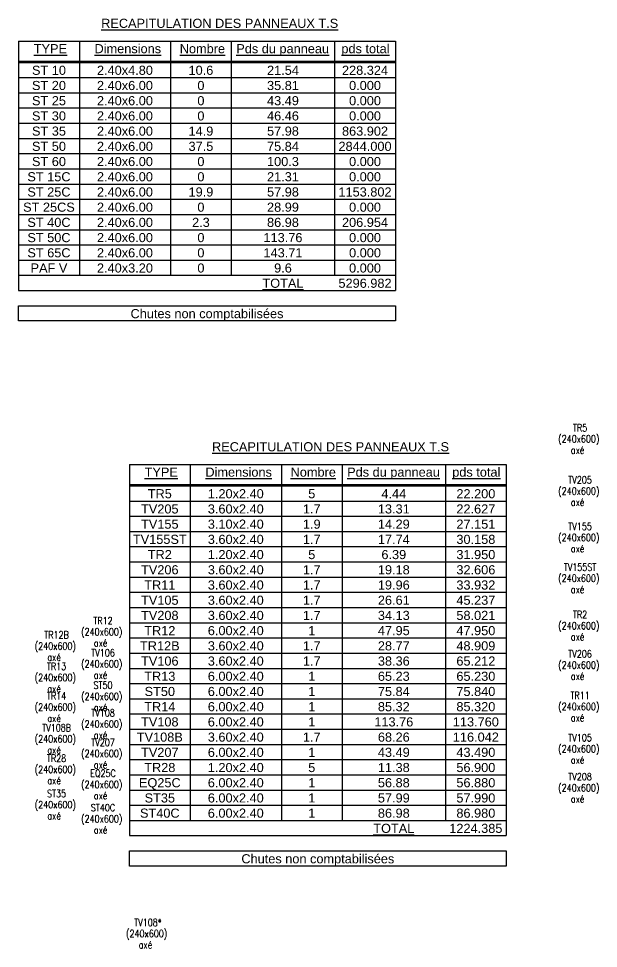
# Model space of a CAD drawing. Header units: centimetres. Extents: x -10131 to -1126, y -3702 to 2404.
# Drawn here: x -10131 to -9177, y -262 to 1266 of the extents above; entities that cross this region are included whole.
import ezdxf
from ezdxf.enums import TextEntityAlignment as Align

# ---------------------------------------------------------------- set-up
doc = ezdxf.new("R2010")
doc.units = ezdxf.units.CM
doc.header["$MEASUREMENT"] = 0
for name, color, linetype in [('0101_HOZ_CHARG', 32, 'Continuous'), ('STR_TS_TXT', 7, 'Continuous'), ('STR_TXT', 102, 'Continuous')]:
    doc.layers.add(name, color=color, linetype=linetype)
doc.styles.add('Table', font='ARIAL.TTF')
doc.styles.add('TEXTE TS', font='romans.shx', dxfattribs={"width": 0.7, "oblique": 15})

# ---------------------------------------------------------------- blocks, each defined once
blk = doc.blocks.new('TStable')
at = {"layer": 'STR_TXT', "lineweight": 30}
for points in [[(0, 0), (0, -4.1)], [(0, 0), (6.2, 0)], [(6.2, 0), (6.2, -4.1)], [(0, -0.33), (6.2, -0.33)], [(0, -0.35), (6.2, -0.35)], [(0, -3.85), (6.2, -3.85)], [(0, -4.1), (6.2, -4.1)]]:
    blk.add_lwpolyline(points, dxfattribs=at)
at = {"layer": 'STR_TXT'}
for points in [[(1, 0), (1, -3.85)], [(2.5, 0), (2.5, -3.85)], [(3.5, 0), (3.5, -3.85)], [(5.2, 0), (5.2, -3.85)], [(0, -0.6), (6.2, -0.6)], [(0, -0.85), (6.2, -0.85)], [(0, -1.1), (6.2, -1.1)], [(0, -1.35), (6.2, -1.35)], [(0, -1.6), (6.2, -1.6)], [(0, -1.85), (6.2, -1.85)], [(0, -2.1), (6.2, -2.1)], [(0, -2.35), (6.2, -2.35)], [(0, -2.6), (6.2, -2.6)], [(0, -2.85), (6.2, -2.85)], [(0, -3.1), (6.2, -3.1)], [(0, -3.35), (6.2, -3.35)], [(0, -3.6), (6.2, -3.6)]]:
    blk.add_lwpolyline(points, dxfattribs=at)
at = {"layer": 'STR_TXT', "lineweight": 30}
blk.add_lwpolyline([(0, -4.35), (6.2, -4.35), (6.2, -4.6), (0, -4.6)], close=True, dxfattribs=at)
at = {"layer": 'STR_TXT', "style": 'Table'}
for s, p in [('%%URECAPITULATION DES PANNEAUX T.S', (1.359, 0.217)), ('%%UTYPE', (0.25, -0.2)), ('%%UDimensions', (1.25, -0.2)), ('%%UNombre', (2.652, -0.2)), ('%%UPds du panneau', (3.582, -0.2)), ('%%Upds total', (5.311, -0.2))]:
    blk.add_text(s, height=0.15, dxfattribs=at).set_placement(p)
for s, p in [('ST 10', (0.5, -0.6)), ('2.40x4.80', (1.75, -0.6)), ('21.54', (4.35, -0.6)), ('ST 20', (0.5, -0.85)), ('2.40x6.00', (1.75, -0.85)), ('35.81', (4.35, -0.85)), ('ST 25', (0.5, -1.1)), ('2.40x6.00', (1.75, -1.1)), ('43.49', (4.35, -1.1)), ('ST 30', (0.5, -1.35)), ('2.40x6.00', (1.75, -1.35)), ('46.46', (4.35, -1.35)), ('ST 35', (0.5, -1.6)), ('2.40x6.00', (1.75, -1.6)), ('57.98', (4.35, -1.6)), ('ST 50', (0.5, -1.85)), ('2.40x6.00', (1.75, -1.85)), ('75.84', (4.35, -1.85)), ('ST 60', (0.5, -2.1)), ('2.40x6.00', (1.75, -2.1)), ('100.3', (4.35, -2.1)), ('ST 15C', (0.5, -2.35)), ('2.40x6.00', (1.75, -2.35)), ('21.31', (4.35, -2.35)), ('ST 25C', (0.5, -2.6)), ('2.40x6.00', (1.75, -2.6)), ('57.98', (4.35, -2.6)), ('ST 25CS', (0.5, -2.85)), ('2.40x6.00', (1.75, -2.85)), ('28.99', (4.35, -2.85)), ('ST 40C', (0.5, -3.1)), ('2.40x6.00', (1.75, -3.1)), ('86.98', (4.35, -3.1)), ('ST 50C', (0.5, -3.35)), ('2.40x6.00', (1.75, -3.35)), ('113.76', (4.35, -3.35)), ('ST 65C', (0.5, -3.6)), ('2.40x6.00', (1.75, -3.6)), ('143.71', (4.35, -3.6)), ('PAF V', (0.5, -3.85)), ('2.40x3.20', (1.75, -3.85)), ('9.6', (4.35, -3.85)), ('%%UTOTAL', (4.35, -4.1)), ('Chutes non comptabilisées', (3.1, -4.6))]:
    blk.add_text(s, height=0.15, dxfattribs=at).set_placement(p, align=Align.BOTTOM_CENTER)
for tag, p in [('ST10N', (3, -0.6)), ('ST10W', (5.7, -0.6)), ('ST20N', (3, -0.85)), ('ST20W', (5.7, -0.85)), ('ST25N', (3, -1.1)), ('ST25W', (5.7, -1.1)), ('ST30N', (3, -1.35)), ('ST30W', (5.7, -1.35)), ('ST35N', (3, -1.6)), ('ST35W', (5.7, -1.6)), ('ST50N', (3, -1.85)), ('ST50W', (5.7, -1.85)), ('ST60N', (3, -2.1)), ('ST60W', (5.7, -2.1)), ('ST15CN', (3, -2.35)), ('ST15CW', (5.7, -2.35)), ('ST25CN', (3, -2.6)), ('ST25CW', (5.7, -2.6)), ('ST25CSN', (3, -2.85)), ('ST25CSW', (5.7, -2.85)), ('ST40CN', (3, -3.1)), ('ST40CW', (5.7, -3.1)), ('ST50CN', (3, -3.35)), ('ST50CW', (5.7, -3.35)), ('ST65CN', (3, -3.6)), ('ST65CW', (5.7, -3.6)), ('PAFVN', (3, -3.85)), ('PAFVW', (5.7, -3.85)), ('TOTW', (5.7, -4.1))]:
    blk.add_attdef(tag, text='', height=0.15, dxfattribs=at).set_placement(p, align=Align.BOTTOM_CENTER)
blk = doc.blocks.new('TSMartinique')
at = {"layer": 'STR_TXT', "lineweight": 30}
for points in [[(0, 0), (0, -6.1)], [(0, 0), (6.2, 0)], [(6.2, 0), (6.2, -6.1)], [(0, -0.33), (6.2, -0.33)], [(0, -0.35), (6.2, -0.35)], [(0, -3.85), (6.2, -3.85)], [(0, -4.1), (6.2, -4.1)], [(0, -4.35), (6.2, -4.35)], [(0, -4.6), (6.2, -4.6)], [(0, -4.85), (6.2, -4.85)], [(0, -5.1), (6.2, -5.1)], [(0, -5.35), (6.2, -5.35)], [(0, -5.6), (6.2, -5.6)], [(0, -5.85), (6.2, -5.85)], [(0, -6.1), (6.2, -6.1)]]:
    blk.add_lwpolyline(points, dxfattribs=at)
at = {"layer": 'STR_TXT'}
for points in [[(1, 0), (1, -5.85)], [(2.5, 0), (2.5, -5.85)], [(3.5, 0), (3.5, -5.85)], [(5.2, 0), (5.2, -5.85)], [(0, -0.6), (6.2, -0.6)], [(0, -0.85), (6.2, -0.85)], [(0, -1.1), (6.2, -1.1)], [(0, -1.35), (6.2, -1.35)], [(0, -1.6), (6.2, -1.6)], [(0, -1.85), (6.2, -1.85)], [(0, -2.1), (6.2, -2.1)], [(0, -2.35), (6.2, -2.35)], [(0, -2.6), (6.2, -2.6)], [(0, -2.85), (6.2, -2.85)], [(0, -3.1), (6.2, -3.1)], [(0, -3.35), (6.2, -3.35)], [(0, -3.6), (6.2, -3.6)]]:
    blk.add_lwpolyline(points, dxfattribs=at)
at = {"layer": 'STR_TXT', "lineweight": 30}
blk.add_lwpolyline([(0, -6.35), (6.2, -6.35), (6.2, -6.6), (0, -6.6)], close=True, dxfattribs=at)
at = {"layer": 'STR_TXT', "style": 'Table'}
for s, p in [('%%URECAPITULATION DES PANNEAUX T.S', (1.359, 0.217)), ('%%UTYPE', (0.25, -0.2)), ('%%UDimensions', (1.25, -0.2)), ('%%UNombre', (2.652, -0.2)), ('%%UPds du panneau', (3.582, -0.2)), ('%%Upds total', (5.311, -0.2))]:
    blk.add_text(s, height=0.15, dxfattribs=at).set_placement(p)
for s, p in [('TR5', (0.5, -0.6)), ('1.20x2.40', (1.75, -0.6)), ('4.44', (4.35, -0.6)), ('TV205', (0.5, -0.85)), ('3.60x2.40', (1.75, -0.85)), ('13.31', (4.35, -0.85)), ('TV155', (0.5, -1.1)), ('3.10x2.40', (1.75, -1.1)), ('14.29', (4.35, -1.1)), ('TV155ST', (0.5, -1.35)), ('3.60x2.40', (1.75, -1.35)), ('17.74', (4.35, -1.35)), ('TR2', (0.5, -1.6)), ('1.20x2.40', (1.75, -1.6)), ('6.39', (4.35, -1.6)), ('TV206', (0.5, -1.85)), ('3.60x2.40', (1.75, -1.85)), ('19.18', (4.35, -1.85)), ('TR11', (0.5, -2.1)), ('3.60x2.40', (1.75, -2.1)), ('19.96', (4.35, -2.1)), ('TV105', (0.5, -2.35)), ('3.60x2.40', (1.75, -2.35)), ('26.61', (4.35, -2.35)), ('TV208', (0.5, -2.6)), ('3.60x2.40', (1.75, -2.6)), ('34.13', (4.35, -2.6)), ('TR12', (0.5, -2.85)), ('6.00x2.40', (1.75, -2.85)), ('47.95', (4.35, -2.85)), ('TR12B', (0.5, -3.1)), ('3.60x2.40', (1.75, -3.1)), ('28.77', (4.35, -3.1)), ('TV106', (0.5, -3.35)), ('3.60x2.40', (1.75, -3.35)), ('38.36', (4.35, -3.35)), ('TR13', (0.5, -3.6)), ('6.00x2.40', (1.75, -3.6)), ('65.23', (4.35, -3.6)), ('ST50', (0.5, -3.85)), ('6.00x2.40', (1.75, -3.85)), ('75.84', (4.35, -3.85)), ('TR14', (0.5, -4.1)), ('6.00x2.40', (1.75, -4.1)), ('85.32', (4.35, -4.1)), ('TV108', (0.5, -4.35)), ('6.00x2.40', (1.75, -4.35)), ('113.76', (4.35, -4.35)), ('TV108B', (0.5, -4.6)), ('3.60x2.40', (1.75, -4.6)), ('68.26', (4.35, -4.6)), ('TV207', (0.5, -4.85)), ('6.00x2.40', (1.75, -4.85)), ('43.49', (4.35, -4.85)), ('TR28', (0.5, -5.1)), ('1.20x2.40', (1.75, -5.1)), ('11.38', (4.35, -5.1)), ('EQ25C', (0.5, -5.35)), ('6.00x2.40', (1.75, -5.35)), ('56.88', (4.35, -5.35)), ('ST35', (0.5, -5.6)), ('6.00x2.40', (1.75, -5.6)), ('57.99', (4.35, -5.6)), ('ST40C', (0.5, -5.85)), ('6.00x2.40', (1.75, -5.85)), ('86.98', (4.35, -5.85)), ('%%UTOTAL', (4.35, -6.1)), ('Chutes non comptabilisées', (3.1, -6.6))]:
    blk.add_text(s, height=0.15, dxfattribs=at).set_placement(p, align=Align.BOTTOM_CENTER)
for tag, p in [('TR5N', (3, -0.6)), ('TR5W', (5.7, -0.6)), ('TV205N', (3, -0.85)), ('TV205W', (5.7, -0.85)), ('TV155N', (3, -1.1)), ('TV155W', (5.7, -1.1)), ('TV155STN', (3, -1.35)), ('TV155STW', (5.7, -1.35)), ('TR2N', (3, -1.6)), ('TR2W', (5.7, -1.6)), ('TV206N', (3, -1.85)), ('TV206W', (5.7, -1.85)), ('TR11N', (3, -2.1)), ('TR11W', (5.7, -2.1)), ('TV105N', (3, -2.35)), ('TV105W', (5.7, -2.35)), ('TV208N', (3, -2.6)), ('TV208W', (5.7, -2.6)), ('TR12N', (3, -2.85)), ('TR12W', (5.7, -2.85)), ('TR12BN', (3, -3.1)), ('TR12BW', (5.7, -3.1)), ('TV106N', (3, -3.35)), ('TV106W', (5.7, -3.35)), ('TR13N', (3, -3.6)), ('TR13W', (5.7, -3.6)), ('ST50N', (3, -3.85)), ('ST50W', (5.7, -3.85)), ('TR14N', (3, -4.1)), ('TR14W', (5.7, -4.1)), ('TV108N', (3, -4.35)), ('TV108W', (5.7, -4.35)), ('TV108BN', (3, -4.6)), ('TV108BW', (5.7, -4.6)), ('TV207N', (3, -4.85)), ('TV207W', (5.7, -4.85)), ('TR28N', (3, -5.1)), ('TR28W', (5.7, -5.1)), ('EQ25CN', (3, -5.35)), ('EQ25CW', (5.7, -5.35)), ('ST35N', (3, -5.6)), ('ST35W', (5.7, -5.6)), ('ST40CN', (3, -5.85)), ('ST40CW', (5.7, -5.85)), ('TOTW', (5.7, -6.1))]:
    blk.add_attdef(tag, text='', height=0.15, dxfattribs=at).set_placement(p, align=Align.BOTTOM_CENTER)
blk = doc.blocks.new('mrega')
at = {"style": 'TEXTE TS', "width": 0.8}
for tag, p in [('ST10', (14.5, 0)), ('DIM', (14.5, -16)), ('NOTE', (14.5, -32))]:
    blk.add_attdef(tag, text='', height=10, dxfattribs=at).set_placement(p, align=Align.CENTER)

msp = doc.modelspace()

# ---------------------------------------------------------------- block references
at = {"layer": '0101_HOZ_CHARG', "xscale": 100, "yscale": 100, "zscale": 100}
msp.add_blockref('TSMartinique', (-9948.36, 533.3), dxfattribs=at).add_auto_attribs({'TOTW': '1224.385', 'ST50W': '75.840', 'TR13W': '65.230', 'TV106W': '65.212', 'TR12BW': '48.909', 'TR12W': '47.950', 'TV208W': '58.021', 'TV105W': '45.237', 'TR11W': '33.932', 'TV206W': '32.606', 'TR2W': '31.950', 'TV155STW': '30.158', 'TV155W': '27.151', 'TV205W': '22.627', 'TR5W': '22.200', 'ST50N': '1', 'TR13N': '1', 'TV106N': '1.7', 'TR12BN': '1.7', 'TR12N': '1', 'TV208N': '1.7', 'TV105N': '1.7', 'TR11N': '1.7', 'TV206N': '1.7', 'TR2N': '5', 'TV155STN': '1.7', 'TV155N': '1.9', 'TV205N': '1.7', 'TR5N': '5', 'TR14W': '85.320', 'TR14N': '1', 'TV108W': '113.760', 'TV108N': '1', 'TV108BW': '116.042', 'TV108BN': '1.7', 'TV207W': '43.490', 'TV207N': '1', 'TR28W': '56.900', 'TR28N': '5', 'EQ25CW': '56.880', 'EQ25CN': '1', 'ST35W': '57.990', 'ST35N': '1', 'ST40CW': '86.980', 'ST40CN': '1'})
at = {"layer": 'STR_TS_TXT'}
ref = msp.add_blockref('mrega', (-9223.97, 584.46), dxfattribs=dict(at, xscale=1.199999999999272, yscale=1.200000000000728, zscale=1.2))
ref.add_attrib('NOTE', 'axé', dxfattribs={"layer": '0', "height": 12, "style": 'TEXTE TS', "width": 0.8}).set_placement((-9210.92, 551.05), align=Align.CENTER)
ref.add_attrib('ST10', 'TR5', dxfattribs={"layer": '0', "height": 12, "style": 'TEXTE TS', "width": 0.8}).set_placement((-9206.9, 587.7), align=Align.CENTER)
ref.add_attrib('DIM', '(240x600)', dxfattribs={"layer": '0', "height": 12, "style": 'TEXTE TS', "width": 0.8}).set_placement((-9208.99, 569.39), align=Align.CENTER)
ref = msp.add_blockref('mrega', (-9223.97, 498.76), dxfattribs=dict(at, xscale=1.199999999999272, yscale=1.200000000000728, zscale=1.2))
ref.add_attrib('NOTE', 'axé', dxfattribs={"layer": '0', "height": 12, "style": 'TEXTE TS', "width": 0.8}).set_placement((-9210.92, 465.35), align=Align.CENTER)
ref.add_attrib('ST10', 'TV205', dxfattribs={"layer": '0', "height": 12, "style": 'TEXTE TS', "width": 0.8}).set_placement((-9206.9, 502), align=Align.CENTER)
ref.add_attrib('DIM', '(240x600)', dxfattribs={"layer": '0', "height": 12, "style": 'TEXTE TS', "width": 0.8}).set_placement((-9208.99, 483.68), align=Align.CENTER)
ref = msp.add_blockref('mrega', (-9223.97, 422.41), dxfattribs=dict(at, xscale=1.199999999999272, yscale=1.200000000000728, zscale=1.2))
ref.add_attrib('NOTE', 'axé', dxfattribs={"layer": '0', "height": 12, "style": 'TEXTE TS', "width": 0.8}).set_placement((-9210.92, 388.99), align=Align.CENTER)
ref.add_attrib('ST10', 'TV155', dxfattribs={"layer": '0', "height": 12, "style": 'TEXTE TS', "width": 0.8}).set_placement((-9206.9, 425.65), align=Align.CENTER)
ref.add_attrib('DIM', '(240x600)', dxfattribs={"layer": '0', "height": 12, "style": 'TEXTE TS', "width": 0.8}).set_placement((-9208.99, 407.33), align=Align.CENTER)
ref = msp.add_blockref('mrega', (-9223.97, 355.4), dxfattribs=dict(at, xscale=1.199999999999272, yscale=1.200000000000728, zscale=1.2))
ref.add_attrib('NOTE', 'axé', dxfattribs={"layer": '0', "height": 12, "style": 'TEXTE TS', "width": 0.8}).set_placement((-9210.92, 321.99), align=Align.CENTER)
ref.add_attrib('ST10', 'TV155ST', dxfattribs={"layer": '0', "height": 12, "style": 'TEXTE TS', "width": 0.8}).set_placement((-9206.9, 358.64), align=Align.CENTER)
ref.add_attrib('DIM', '(240x600)', dxfattribs={"layer": '0', "height": 12, "style": 'TEXTE TS', "width": 0.8}).set_placement((-9208.99, 340.32), align=Align.CENTER)
ref = msp.add_blockref('mrega', (-9223.97, 277.49), dxfattribs=dict(at, xscale=1.199999999999272, yscale=1.200000000000728, zscale=1.2))
ref.add_attrib('NOTE', 'axé', dxfattribs={"layer": '0', "height": 12, "style": 'TEXTE TS', "width": 0.8}).set_placement((-9210.92, 244.08), align=Align.CENTER)
ref.add_attrib('ST10', 'TR2', dxfattribs={"layer": '0', "height": 12, "style": 'TEXTE TS', "width": 0.8}).set_placement((-9206.9, 280.73), align=Align.CENTER)
ref.add_attrib('DIM', '(240x600)', dxfattribs={"layer": '0', "height": 12, "style": 'TEXTE TS', "width": 0.8}).set_placement((-9208.99, 262.41), align=Align.CENTER)
ref = msp.add_blockref('mrega', (-10008.84, 267.41), dxfattribs=dict(at, xscale=1.19999999999925, yscale=1.200000000000728, zscale=1.2))
ref.add_attrib('NOTE', 'axé', dxfattribs={"layer": '0', "height": 12, "style": 'TEXTE TS', "width": 0.8}).set_placement((-9995.79, 233.99), align=Align.CENTER)
ref.add_attrib('ST10', 'TR12', dxfattribs={"layer": '0', "height": 12, "style": 'TEXTE TS', "width": 0.8}).set_placement((-9991.77, 270.65), align=Align.CENTER)
ref.add_attrib('DIM', '(240x600)', dxfattribs={"layer": '0', "height": 12, "style": 'TEXTE TS', "width": 0.8}).set_placement((-9993.86, 252.33), align=Align.CENTER)
ref = msp.add_blockref('mrega', (-10085.28, 244.05), dxfattribs=dict(at, xscale=1.19999999999925, yscale=1.200000000000728, zscale=1.2))
ref.add_attrib('NOTE', 'axé', dxfattribs={"layer": '0', "height": 12, "style": 'TEXTE TS', "width": 0.8}).set_placement((-10072.23, 210.63), align=Align.CENTER)
ref.add_attrib('ST10', 'TR12B', dxfattribs={"layer": '0', "height": 12, "style": 'TEXTE TS', "width": 0.8}).set_placement((-10068.22, 247.29), align=Align.CENTER)
ref.add_attrib('DIM', '(240x600)', dxfattribs={"layer": '0', "height": 12, "style": 'TEXTE TS', "width": 0.8}).set_placement((-10070.31, 228.97), align=Align.CENTER)
ref = msp.add_blockref('mrega', (-10008.84, 214.63), dxfattribs=dict(at, xscale=1.19999999999925, yscale=1.200000000000728, zscale=1.2))
ref.add_attrib('NOTE', 'axé', dxfattribs={"layer": '0', "height": 12, "style": 'TEXTE TS', "width": 0.8}).set_placement((-9995.79, 181.22), align=Align.CENTER)
ref.add_attrib('ST10', 'TV106', dxfattribs={"layer": '0', "height": 12, "style": 'TEXTE TS', "width": 0.8}).set_placement((-9991.77, 217.87), align=Align.CENTER)
ref.add_attrib('DIM', '(240x600)', dxfattribs={"layer": '0', "height": 12, "style": 'TEXTE TS', "width": 0.8}).set_placement((-9993.86, 199.56), align=Align.CENTER)
ref = msp.add_blockref('mrega', (-9223.97, 212.83), dxfattribs=dict(at, xscale=1.199999999999272, yscale=1.200000000000728, zscale=1.2))
ref.add_attrib('NOTE', 'axé', dxfattribs={"layer": '0', "height": 12, "style": 'TEXTE TS', "width": 0.8}).set_placement((-9210.92, 179.41), align=Align.CENTER)
ref.add_attrib('ST10', 'TV206', dxfattribs={"layer": '0', "height": 12, "style": 'TEXTE TS', "width": 0.8}).set_placement((-9206.9, 216.07), align=Align.CENTER)
ref.add_attrib('DIM', '(240x600)', dxfattribs={"layer": '0', "height": 12, "style": 'TEXTE TS', "width": 0.8}).set_placement((-9208.99, 197.75), align=Align.CENTER)
ref = msp.add_blockref('mrega', (-10085.28, 192.33), dxfattribs=dict(at, xscale=1.19999999999925, yscale=1.200000000000728, zscale=1.2))
ref.add_attrib('NOTE', 'axé', dxfattribs={"layer": '0', "height": 12, "style": 'TEXTE TS', "width": 0.8}).set_placement((-10072.23, 158.91), align=Align.CENTER)
ref.add_attrib('ST10', 'TR13', dxfattribs={"layer": '0', "height": 12, "style": 'TEXTE TS', "width": 0.8}).set_placement((-10068.22, 195.57), align=Align.CENTER)
ref.add_attrib('DIM', '(240x600)', dxfattribs={"layer": '0', "height": 12, "style": 'TEXTE TS', "width": 0.8}).set_placement((-10070.31, 177.25), align=Align.CENTER)
ref = msp.add_blockref('mrega', (-10008.84, 161.33), dxfattribs=dict(at, xscale=1.19999999999925, yscale=1.200000000000728, zscale=1.2))
ref.add_attrib('NOTE', 'axé', dxfattribs={"layer": '0', "height": 12, "style": 'TEXTE TS', "width": 0.8}).set_placement((-9995.79, 127.92), align=Align.CENTER)
ref.add_attrib('ST10', 'ST50', dxfattribs={"layer": '0', "height": 12, "style": 'TEXTE TS', "width": 0.8}).set_placement((-9991.77, 164.57), align=Align.CENTER)
ref.add_attrib('DIM', '(240x600)', dxfattribs={"layer": '0', "height": 12, "style": 'TEXTE TS', "width": 0.8}).set_placement((-9993.86, 146.25), align=Align.CENTER)
ref = msp.add_blockref('mrega', (-10085.28, 143.73), dxfattribs=dict(at, xscale=1.19999999999925, yscale=1.200000000000728, zscale=1.2))
ref.add_attrib('NOTE', 'axé', dxfattribs={"layer": '0', "height": 12, "style": 'TEXTE TS', "width": 0.8}).set_placement((-10072.23, 110.31), align=Align.CENTER)
ref.add_attrib('ST10', 'TR14', dxfattribs={"layer": '0', "height": 12, "style": 'TEXTE TS', "width": 0.8}).set_placement((-10068.22, 146.96), align=Align.CENTER)
ref.add_attrib('DIM', '(240x600)', dxfattribs={"layer": '0', "height": 12, "style": 'TEXTE TS', "width": 0.8}).set_placement((-10070.31, 128.65), align=Align.CENTER)
ref = msp.add_blockref('mrega', (-9223.97, 144.49), dxfattribs=dict(at, xscale=1.199999999999272, yscale=1.200000000000728, zscale=1.2))
ref.add_attrib('NOTE', 'axé', dxfattribs={"layer": '0', "height": 12, "style": 'TEXTE TS', "width": 0.8}).set_placement((-9210.92, 111.07), align=Align.CENTER)
ref.add_attrib('ST10', 'TR11', dxfattribs={"layer": '0', "height": 12, "style": 'TEXTE TS', "width": 0.8}).set_placement((-9206.9, 147.72), align=Align.CENTER)
ref.add_attrib('DIM', '(240x600)', dxfattribs={"layer": '0', "height": 12, "style": 'TEXTE TS', "width": 0.8}).set_placement((-9208.99, 129.41), align=Align.CENTER)
ref = msp.add_blockref('mrega', (-10008.84, 115.88), dxfattribs=dict(at, xscale=1.19999999999925, yscale=1.200000000000728, zscale=1.2))
ref.add_attrib('NOTE', 'axé', dxfattribs={"layer": '0', "height": 12, "style": 'TEXTE TS', "width": 0.8}).set_placement((-9995.79, 82.46), align=Align.CENTER)
ref.add_attrib('ST10', 'TV108', dxfattribs={"layer": '0', "height": 12, "style": 'TEXTE TS', "width": 0.8}).set_placement((-9991.77, 119.12), align=Align.CENTER)
ref.add_attrib('DIM', '(240x600)', dxfattribs={"layer": '0', "height": 12, "style": 'TEXTE TS', "width": 0.8}).set_placement((-9993.86, 100.8), align=Align.CENTER)
ref = msp.add_blockref('mrega', (-10085.28, 91.48), dxfattribs=dict(at, xscale=1.19999999999925, yscale=1.200000000000728, zscale=1.2))
ref.add_attrib('NOTE', 'axé', dxfattribs={"layer": '0', "height": 12, "style": 'TEXTE TS', "width": 0.8}).set_placement((-10072.23, 58.06), align=Align.CENTER)
ref.add_attrib('ST10', 'TV108B', dxfattribs={"layer": '0', "height": 12, "style": 'TEXTE TS', "width": 0.8}).set_placement((-10068.22, 94.72), align=Align.CENTER)
ref.add_attrib('DIM', '(240x600)', dxfattribs={"layer": '0', "height": 12, "style": 'TEXTE TS', "width": 0.8}).set_placement((-10070.31, 76.4), align=Align.CENTER)
ref = msp.add_blockref('mrega', (-10008.84, 67.3), dxfattribs=dict(at, xscale=1.19999999999925, yscale=1.200000000000728, zscale=1.2))
ref.add_attrib('NOTE', 'axé', dxfattribs={"layer": '0', "height": 12, "style": 'TEXTE TS', "width": 0.8}).set_placement((-9995.79, 33.88), align=Align.CENTER)
ref.add_attrib('ST10', 'TV207', dxfattribs={"layer": '0', "height": 12, "style": 'TEXTE TS', "width": 0.8}).set_placement((-9991.77, 70.54), align=Align.CENTER)
ref.add_attrib('DIM', '(240x600)', dxfattribs={"layer": '0', "height": 12, "style": 'TEXTE TS', "width": 0.8}).set_placement((-9993.86, 52.22), align=Align.CENTER)
ref = msp.add_blockref('mrega', (-9223.97, 75.08), dxfattribs=dict(at, xscale=1.199999999999272, yscale=1.200000000000728, zscale=1.2))
ref.add_attrib('NOTE', 'axé', dxfattribs={"layer": '0', "height": 12, "style": 'TEXTE TS', "width": 0.8}).set_placement((-9210.92, 41.66), align=Align.CENTER)
ref.add_attrib('ST10', 'TV105', dxfattribs={"layer": '0', "height": 12, "style": 'TEXTE TS', "width": 0.8}).set_placement((-9206.9, 78.32), align=Align.CENTER)
ref.add_attrib('DIM', '(240x600)', dxfattribs={"layer": '0', "height": 12, "style": 'TEXTE TS', "width": 0.8}).set_placement((-9208.99, 60), align=Align.CENTER)
ref = msp.add_blockref('mrega', (-10085.28, 41.34), dxfattribs=dict(at, xscale=1.19999999999925, yscale=1.200000000000728, zscale=1.2))
ref.add_attrib('NOTE', 'axé', dxfattribs={"layer": '0', "height": 12, "style": 'TEXTE TS', "width": 0.8}).set_placement((-10072.23, 7.93), align=Align.CENTER)
ref.add_attrib('ST10', 'TR28', dxfattribs={"layer": '0', "height": 12, "style": 'TEXTE TS', "width": 0.8}).set_placement((-10068.22, 44.58), align=Align.CENTER)
ref.add_attrib('DIM', '(240x600)', dxfattribs={"layer": '0', "height": 12, "style": 'TEXTE TS', "width": 0.8}).set_placement((-10070.31, 26.27), align=Align.CENTER)
ref = msp.add_blockref('mrega', (-10008.84, 16.54), dxfattribs=dict(at, xscale=1.19999999999925, yscale=1.200000000000728, zscale=1.2))
ref.add_attrib('NOTE', 'axé', dxfattribs={"layer": '0', "height": 12, "style": 'TEXTE TS', "width": 0.8}).set_placement((-9995.79, -16.87), align=Align.CENTER)
ref.add_attrib('ST10', 'EQ25C', dxfattribs={"layer": '0', "height": 12, "style": 'TEXTE TS', "width": 0.8}).set_placement((-9991.77, 19.78), align=Align.CENTER)
ref.add_attrib('DIM', '(240x600)', dxfattribs={"layer": '0', "height": 12, "style": 'TEXTE TS', "width": 0.8}).set_placement((-9993.86, 1.46), align=Align.CENTER)
ref = msp.add_blockref('mrega', (-9223.97, 11.01), dxfattribs=dict(at, xscale=1.199999999999272, yscale=1.200000000000728, zscale=1.2))
ref.add_attrib('NOTE', 'axé', dxfattribs={"layer": '0', "height": 12, "style": 'TEXTE TS', "width": 0.8}).set_placement((-9210.92, -22.41), align=Align.CENTER)
ref.add_attrib('ST10', 'TV208', dxfattribs={"layer": '0', "height": 12, "style": 'TEXTE TS', "width": 0.8}).set_placement((-9206.9, 14.25), align=Align.CENTER)
ref.add_attrib('DIM', '(240x600)', dxfattribs={"layer": '0', "height": 12, "style": 'TEXTE TS', "width": 0.8}).set_placement((-9208.99, -4.07), align=Align.CENTER)
ref = msp.add_blockref('mrega', (-10085.28, -16.71), dxfattribs=dict(at, xscale=1.19999999999925, yscale=1.200000000000728, zscale=1.2))
ref.add_attrib('NOTE', 'axé', dxfattribs={"layer": '0', "height": 12, "style": 'TEXTE TS', "width": 0.8}).set_placement((-10072.23, -50.12), align=Align.CENTER)
ref.add_attrib('ST10', 'ST35', dxfattribs={"layer": '0', "height": 12, "style": 'TEXTE TS', "width": 0.8}).set_placement((-10068.22, -13.47), align=Align.CENTER)
ref.add_attrib('DIM', '(240x600)', dxfattribs={"layer": '0', "height": 12, "style": 'TEXTE TS', "width": 0.8}).set_placement((-10070.31, -31.79), align=Align.CENTER)
ref = msp.add_blockref('mrega', (-10008.84, -39.93), dxfattribs=dict(at, xscale=1.19999999999925, yscale=1.200000000000728, zscale=1.2))
ref.add_attrib('NOTE', 'axé', dxfattribs={"layer": '0', "height": 12, "style": 'TEXTE TS', "width": 0.8}).set_placement((-9995.79, -73.34), align=Align.CENTER)
ref.add_attrib('ST10', 'ST40C', dxfattribs={"layer": '0', "height": 12, "style": 'TEXTE TS', "width": 0.8}).set_placement((-9991.77, -36.69), align=Align.CENTER)
ref.add_attrib('DIM', '(240x600)', dxfattribs={"layer": '0', "height": 12, "style": 'TEXTE TS', "width": 0.8}).set_placement((-9993.86, -55.01), align=Align.CENTER)
ref = msp.add_blockref('mrega', (-9934.95, -228.6), dxfattribs=dict(at, xscale=1.19999999999925, yscale=1.200000000000728, zscale=1.2))
ref.add_attrib('NOTE', 'axé', dxfattribs={"layer": '0', "height": 12, "style": 'TEXTE TS', "width": 0.8}).set_placement((-9921.9, -262.01), align=Align.CENTER)
ref.add_attrib('ST10', 'TV108*', dxfattribs={"layer": '0', "height": 12, "style": 'TEXTE TS', "width": 0.8}).set_placement((-9917.89, -225.36), align=Align.CENTER)
ref.add_attrib('DIM', '(240x600)', dxfattribs={"layer": '0', "height": 12, "style": 'TEXTE TS', "width": 0.8}).set_placement((-9919.98, -243.68), align=Align.CENTER)
at = {"layer": 'STR_TXT', "xscale": 100, "yscale": 100, "zscale": 99.99999999999997}
msp.add_blockref('TStable', (-10130.73, 1229.29), dxfattribs=at).add_auto_attribs({'TOTW': '5296.982', 'PAFVW': '0.000', 'ST65CW': '0.000', 'ST50CW': '0.000', 'ST40CW': '206.954', 'ST25CSW': '0.000', 'ST25CW': '1153.802', 'ST15CW': '0.000', 'ST60W': '0.000', 'ST50W': '2844.000', 'ST35W': '863.902', 'ST30W': '0.000', 'ST25W': '0.000', 'ST20W': '0.000', 'ST10W': '228.324', 'PAFVN': '0', 'ST65CN': '0', 'ST50CN': '0', 'ST40CN': '2.3', 'ST25CSN': '0', 'ST25CN': '19.9', 'ST15CN': '0', 'ST60N': '0', 'ST50N': '37.5', 'ST35N': '14.9', 'ST30N': '0', 'ST25N': '0', 'ST20N': '0', 'ST10N': '10.6'})

doc.saveas('drawing.dxf')
